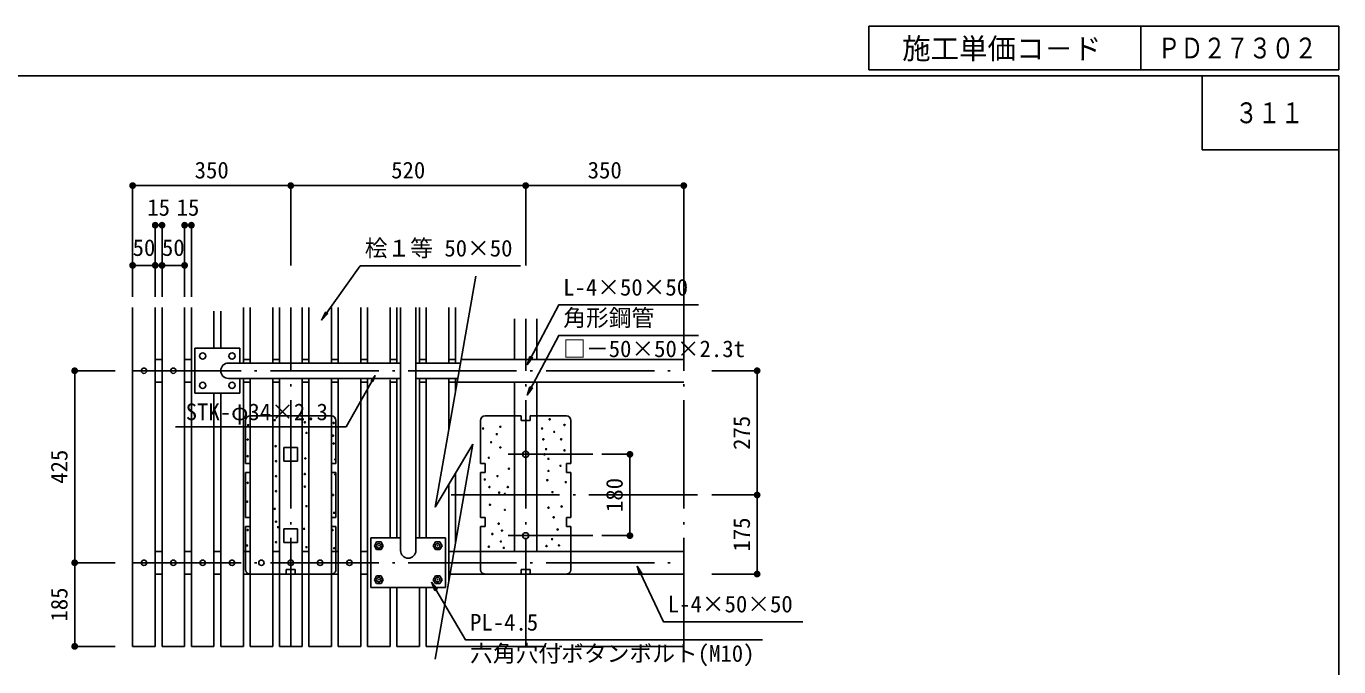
# Model space of a CAD drawing. Units: millimetres at full size, sheet at 1:20. Extents: x 146 to 5622, y 2232 to 5966.
# Drawn here: x 2717 to 5622, y 4548 to 5966 of the extents above; entities that cross this region are included whole.
import ezdxf
from ezdxf.enums import TextEntityAlignment as Align

# ---------------------------------------------------------------- set-up
doc = ezdxf.new("R2010")
doc.units = ezdxf.units.MM
doc.header["$LTSCALE"] = 20
doc.header["$PDMODE"] = 32
doc.header["$PDSIZE"] = 10
doc.linetypes.add('DASHED', pattern=[7.5, 6, -1.5])
doc.linetypes.add('LONG_DASHED_DOTTED', pattern=[15.25, 12, -1.5, 0.25, -1.5])
for name, color, linetype, lineweight in [('_0-0_', 7, 'Continuous', 25), ('ハッチ', 4, 'Continuous', 25), ('寸法', 3, 'Continuous', 25), ('本体', 7, 'Continuous', 25)]:
    doc.layers.add(name, color=color, linetype=linetype, lineweight=lineweight)
doc.styles.add('ＭＳ ゴシック', font='')
doc.styles.get('ＭＳ ゴシック').set_extended_font_data('MS Gothic')

# ---------------------------------------------------------------- blocks, each defined once
blk = doc.blocks.new('filled_dot')
at = {"color": 0, "linetype": 'Continuous', "lineweight": -2, "const_width": 1.25}
blk.add_lwpolyline([(-0.625, 0, 1), (0.625, 0, 1)], format="xyb", close=True, dxfattribs=at)

msp = doc.modelspace()

# ---------------------------------------------------------------- hatches: boundary and pattern name
at = {"layer": '寸法'}
for points in [[(3369.95, 5315.25), (3379.04, 5333.35), (3384.18, 5329.66)], [(3825.22, 5216.41), (3831.79, 5235.57), (3837.39, 5232.6)], [(3489.46, 5192.87), (3484.09, 5178.67), (3479.96, 5181.02)], [(3825.22, 5148.9), (3831.79, 5168.06), (3837.39, 5165.09)], [(4068.84, 4770.8), (4080.26, 4754.08), (4074.53, 4751.37)], [(3613.48, 4735.07), (3626.41, 4719.49), (3620.96, 4716.25)]]:
    msp.add_hatch(color=256, dxfattribs=at).paths.add_polyline_path(points)

# ---------------------------------------------------------------- linework, layer by layer
at = {"layer": '_0-0_'}
for p, q in [((4581.86, 5965.71), (5622.08, 5965.71)), ((4581.86, 5965.71), (4581.86, 5868.95)), ((5184.26, 5965.71), (5184.26, 5868.95)), ((5622.08, 5965.71), (5622.08, 5868.95)), ((4581.86, 5868.95), (5622.08, 5868.95)), ((5319.39, 5855.98), (5319.39, 5691.98)), ((5622.08, 5691.98), (5319.39, 5691.98))]:
    msp.add_line(p, q, dxfattribs=at)
at = {"layer": '_0-0_', "color": 6}
msp.add_lwpolyline([(5622.08, 5855.98), (145.83, 5855.98), (145.83, 2232.35), (5622.08, 2232.35)], close=True, dxfattribs=at)
at = {"layer": 'ハッチ', "linetype": 'LONG_DASHED_DOTTED'}
for p, q in [((4172.27, 4593.28), (4172.27, 5436.47)), ((3302.27, 4593.28), (3302.27, 5342.91)), ((3822.27, 4593.28), (3822.27, 5318.33)), ((2952.27, 5203.28), (4172.27, 5203.28)), ((3783.44, 5018.28), (3970.56, 5018.28)), ((3657.32, 4928.28), (4217.83, 4928.28)), ((3783.44, 4838.28), (3970.56, 4838.28)), ((2952.27, 4778.28), (4172.27, 4778.28)), ((3627.04, 4593.28), (4172.27, 4593.28))]:
    msp.add_line(p, q, dxfattribs=at)
at = {"layer": 'ハッチ'}
for p, q in [((3212.27, 5103.28), (3262.27, 5103.28)), ((3277.27, 5103.28), (3327.27, 5103.28)), ((3342.27, 5103.28), (3392.27, 5103.28)), ((3212.27, 4753.28), (3262.27, 4753.28)), ((3277.27, 4753.28), (3327.27, 4753.28)), ((3342.27, 4753.28), (3392.27, 4753.28))]:
    msp.add_line(p, q, dxfattribs=at)
for centre in [(3266.99, 5093.87), (3333.27, 5088.96), (3397.09, 5087.74), (3875.33, 5095.78), (3208.07, 5082.83), (3336.95, 5065.64), (3395.86, 5059.51), (3728.06, 5075.47), (3758.53, 5062.77), (3766.15, 5079.28), (3858.83, 5075.47), (3885.49, 5067.85), (3908.34, 5083.09), (3206.85, 5050.91), (3268.88, 5036.19), (3397.09, 5042.32), (3745.84, 5045), (3766.15, 5033.57), (3861.37, 5051.35), (3867.72, 5029.76), (3900.73, 5051.35), (3908.34, 5027.22), (3206.85, 5014.09), (3269.44, 5003.05), (3334.49, 5009.18), (3400.77, 5006.73), (3740.76, 5010.72), (3863.91, 5018.34), (3872.8, 5008.18), (3269.44, 4969.91), (3333.27, 4974.82), (3400.77, 4973.59), (3759.8, 4970.09), (3785.19, 4986.6), (3872.8, 4981.52), (3899.46, 4992.95), (3206.85, 4955.18), (3333.27, 4946.59), (3731.87, 4962.48), (3742.03, 4945.97), (3782.66, 4945.97), (3870.26, 4961.21), (3911.29, 4956.52), (3205.62, 4913.45), (3269.44, 4936.77), (3395.86, 4928.18), (3763.61, 4933.28), (3776.31, 4930.74), (3881.68, 4934.55), (3266.99, 4897.49), (3336.95, 4903.63), (3398.32, 4888.9), (3743.3, 4906.62), (3776.31, 4895.19), (3872.8, 4900.27), (3902, 4902.81), (3206.85, 4850.85), (3269.44, 4869.26), (3274.35, 4856.99), (3332.04, 4853.31), (3394.63, 4850.85), (3762.34, 4864.72), (3884.22, 4878.68), (3893.11, 4852.02), (3269.44, 4823.85), (3748.38, 4841.87), (3767.42, 4825.36), (3769.96, 4849.48), (3881.04, 4830.55), (3205.62, 4816.49), (3336.95, 4812.8), (3398.32, 4810.35), (3740.76, 4813.94), (3773.77, 4811.4), (3868.27, 4815.46), (3896.13, 4816.62)]:
    msp.add_circle(centre, 1.25, dxfattribs=at)
at = {"layer": '寸法'}
for p, q in [((3302.27, 5613.01), (2952.27, 5613.01)), ((2952.27, 5436.47), (2952.27, 5613.01)), ((3302.27, 5613.01), (3822.27, 5613.01)), ((3302.27, 5436.47), (3302.27, 5613.01)), ((3302.27, 5436.47), (3302.27, 5613.01)), ((3822.27, 5436.47), (3822.27, 5613.01)), ((3822.27, 5613.01), (4172.27, 5613.01)), ((3822.27, 5436.47), (3822.27, 5613.01)), ((4172.27, 5436.47), (4172.27, 5613.01)), ((3002.27, 5525.36), (3017.27, 5525.36)), ((3002.27, 5366.61), (3002.27, 5525.36)), ((3017.27, 5366.61), (3017.27, 5525.36)), ((3067.27, 5525.36), (3082.27, 5525.36)), ((3067.27, 5366.61), (3067.27, 5525.36)), ((3082.27, 5366.61), (3082.27, 5525.36)), ((2952.27, 5436.47), (3002.27, 5436.47)), ((2952.27, 5366.61), (2952.27, 5436.47)), ((3002.27, 5366.61), (3002.27, 5436.47)), ((3017.27, 5436.47), (3067.27, 5436.47)), ((3017.27, 5366.61), (3017.27, 5436.47)), ((3067.27, 5366.61), (3067.27, 5436.47)), ((2823.93, 5203.28), (2823.93, 4778.28)), ((2913.57, 5203.28), (2823.93, 5203.28)), ((4234.19, 5203.28), (4334.61, 5203.28)), ((4334.61, 5203.28), (4334.61, 4928.28)), ((3990.53, 5018.28), (4052.96, 5018.28)), ((4052.96, 4838.28), (4052.96, 5018.28)), ((4234.19, 4928.28), (4334.61, 4928.28)), ((4234.19, 4928.28), (4334.61, 4928.28)), ((4334.61, 4928.28), (4334.61, 4753.28)), ((3990.53, 4838.28), (4052.96, 4838.28)), ((2913.57, 4778.28), (2823.93, 4778.28)), ((2823.93, 4778.28), (2823.93, 4593.28)), ((2913.57, 4778.28), (2823.93, 4778.28)), ((4234.19, 4753.28), (4334.61, 4753.28)), ((2913.57, 4593.28), (2823.93, 4593.28))]:
    msp.add_line(p, q, dxfattribs=at)
for points in [[(3369.95, 5315.25), (3456.1, 5435.35), (3811.14, 5435.35)], [(3825.22, 5216.41), (3895.47, 5348.87), (4204.47, 5348.87)], [(3825.22, 5148.9), (3895.47, 5281.36), (4204.47, 5281.36)], [(3489.46, 5192.87), (3424.54, 5079.17), (3046.79, 5079.17)], [(4068.84, 4770.8), (4127.08, 4647.75), (4436.08, 4647.75)], [(3613.48, 4735.07), (3689.29, 4607.39), (4346.7, 4607.39)]]:
    msp.add_lwpolyline(points, dxfattribs=at)
at = {"layer": '寸法', "lineweight": 13}
for points in [[(3369.95, 5315.25), (3379.04, 5333.35), (3384.18, 5329.66)], [(3825.22, 5216.41), (3831.79, 5235.57), (3837.39, 5232.6)], [(3489.46, 5192.87), (3484.09, 5178.67), (3479.96, 5181.02)], [(3825.22, 5148.9), (3831.79, 5168.06), (3837.39, 5165.09)], [(4068.84, 4770.8), (4080.26, 4754.08), (4074.53, 4751.37)], [(3613.48, 4735.07), (3626.41, 4719.49), (3620.96, 4716.25)]]:
    msp.add_lwpolyline(points, close=True, dxfattribs=at)
at = {"layer": '本体'}
for p, q in [((3711.92, 5412.67), (3622.27, 4901.39)), ((2952.27, 4593.28), (2952.27, 5342.91)), ((3002.27, 4593.28), (3002.27, 5342.91)), ((3017.27, 4593.28), (3017.27, 5342.91)), ((3067.27, 4593.28), (3067.27, 5342.91)), ((3082.27, 4593.28), (3082.27, 5342.91)), ((3132.27, 5253.28), (3132.27, 5334.79)), ((3147.27, 5253.28), (3147.27, 5334.79)), ((3197.27, 5220.28), (3197.27, 5342.91)), ((3212.27, 5220.28), (3212.27, 5342.91)), ((3262.27, 5220.28), (3262.27, 5342.91)), ((3277.27, 5220.28), (3277.27, 5342.91)), ((3327.27, 5220.28), (3327.27, 5342.91)), ((3342.27, 5220.28), (3342.27, 5342.91)), ((3392.27, 5220.28), (3392.27, 5342.91)), ((3407.27, 5220.28), (3407.27, 5342.91)), ((3457.27, 5220.28), (3457.27, 5342.91)), ((3472.27, 5220.28), (3472.27, 5342.91)), ((3522.27, 5342.91), (3522.27, 5220.28)), ((3537.27, 5220.28), (3537.27, 5342.91)), ((3545.27, 5342.91), (3545.27, 4805.28)), ((3579.27, 5342.91), (3579.27, 4805.28)), ((3587.27, 5220.28), (3587.27, 5342.91)), ((3602.27, 5220.28), (3602.27, 5342.91)), ((3652.27, 5220.28), (3652.27, 5342.91)), ((3667.27, 5220.28), (3667.27, 5342.91)), ((3797.27, 5318.33), (3797.27, 5228.28)), ((3847.27, 5318.33), (3847.27, 5228.28)), ((3089.77, 5253.28), (3089.77, 5153.28)), ((3189.77, 5253.28), (3089.77, 5253.28)), ((3189.77, 5220.28), (3189.77, 5253.28)), ((3002.27, 5228.28), (3017.27, 5228.28)), ((3067.27, 5228.28), (3082.27, 5228.28)), ((3545.27, 5220.28), (3164.27, 5220.28)), ((3197.27, 5228.28), (3212.27, 5228.28)), ((3262.27, 5228.28), (3277.27, 5228.28)), ((3327.27, 5228.28), (3342.27, 5228.28)), ((3392.27, 5228.28), (3407.27, 5228.28)), ((3457.27, 5228.28), (3472.27, 5228.28)), ((3522.27, 5228.28), (3537.27, 5228.28)), ((3678.18, 5220.28), (3579.27, 5220.28)), ((3587.27, 5228.28), (3602.27, 5228.28)), ((3652.27, 5228.28), (3667.27, 5228.28)), ((3679.59, 5228.28), (4172.27, 5228.28)), ((3002.27, 5178.28), (3017.27, 5178.28)), ((3067.27, 5178.28), (3082.27, 5178.28)), ((3545.27, 5186.28), (3164.27, 5186.28)), ((3189.77, 5153.28), (3189.77, 5186.28)), ((3197.27, 4593.28), (3197.27, 5186.28)), ((3197.27, 5178.28), (3212.27, 5178.28)), ((3212.27, 4593.28), (3212.27, 5186.28)), ((3262.27, 4593.28), (3262.27, 5186.28)), ((3262.27, 5178.28), (3277.27, 5178.28)), ((3277.27, 4593.28), (3277.27, 5186.28)), ((3327.27, 4593.28), (3327.27, 5186.28)), ((3327.27, 5178.28), (3342.27, 5178.28)), ((3342.27, 4593.28), (3342.27, 5186.28)), ((3392.27, 4593.28), (3392.27, 5186.28)), ((3392.27, 5178.28), (3407.27, 5178.28)), ((3407.27, 4593.28), (3407.27, 5186.28)), ((3457.27, 4593.28), (3457.27, 5186.28)), ((3457.27, 5178.28), (3472.27, 5178.28)), ((3472.27, 4593.28), (3472.27, 5186.28)), ((3522.27, 5183.28), (3522.27, 4833.28)), ((3522.27, 5178.28), (3537.27, 5178.28)), ((3537.27, 4833.28), (3537.27, 5186.28)), ((3672.22, 5186.28), (3579.27, 5186.28)), ((3587.27, 4833.28), (3587.27, 5186.28)), ((3587.27, 5178.28), (3602.27, 5178.28)), ((3602.27, 4833.28), (3602.27, 5186.28)), ((3652.27, 5072.48), (3652.27, 5186.28)), ((3652.27, 5178.28), (3667.27, 5178.28)), ((3667.27, 5158.03), (3667.27, 5186.28)), ((3670.82, 5178.28), (4172.27, 5178.28)), ((3797.27, 5178.28), (3797.27, 4803.28)), ((3847.27, 5178.28), (3847.27, 4803.28)), ((3089.77, 5153.28), (3189.77, 5153.28)), ((3132.27, 4593.28), (3132.27, 5153.28)), ((3147.27, 4593.28), (3147.27, 5153.28)), ((3202.27, 4998.28), (3202.27, 5093.28)), ((3277.27, 5103.28), (3262.27, 5103.28)), ((3342.27, 5103.28), (3327.27, 5103.28)), ((3402.27, 4998.28), (3402.27, 5093.28)), ((3722.27, 4998.28), (3722.27, 5093.28)), ((3797.27, 5103.28), (3732.27, 5103.28)), ((3912.27, 5103.28), (3847.27, 5103.28)), ((3922.27, 4998.28), (3922.27, 5093.28)), ((3287.27, 5003.28), (3287.27, 5033.28)), ((3287.27, 5033.28), (3317.27, 5033.28)), ((3317.27, 5033.28), (3317.27, 5003.28)), ((3705.47, 5040.58), (3622.07, 4564.95)), ((3622.27, 4901.39), (3705.47, 5040.58)), ((3202.27, 4998.28), (3212.27, 4998.28)), ((3212.27, 4978.28), (3212.27, 4998.28)), ((3317.27, 5003.28), (3287.27, 5003.28)), ((3402.27, 4998.28), (3392.27, 4998.28)), ((3392.27, 4978.28), (3392.27, 4998.28)), ((3722.27, 4998.28), (3732.27, 4998.28)), ((3732.27, 4978.28), (3732.27, 4998.28)), ((3922.27, 4998.28), (3912.27, 4998.28)), ((3912.27, 4978.28), (3912.27, 4998.28)), ((3202.27, 4978.28), (3212.27, 4978.28)), ((3202.27, 4878.28), (3202.27, 4978.28)), ((3402.27, 4978.28), (3392.27, 4978.28)), ((3402.27, 4878.28), (3402.27, 4978.28)), ((3667.27, 4822.7), (3667.27, 4976.67)), ((3722.27, 4978.28), (3732.27, 4978.28)), ((3722.27, 4878.28), (3722.27, 4978.28)), ((3922.27, 4978.28), (3912.27, 4978.28)), ((3922.27, 4878.28), (3922.27, 4978.28)), ((3652.27, 4737.15), (3652.27, 4951.58)), ((3202.27, 4878.28), (3212.27, 4878.28)), ((3202.27, 4858.28), (3212.27, 4858.28)), ((3202.27, 4803.28), (3202.27, 4858.28)), ((3212.27, 4878.28), (3212.27, 4858.28)), ((3287.27, 4853.28), (3317.27, 4853.28)), ((3287.27, 4823.28), (3287.27, 4853.28)), ((3317.27, 4853.28), (3317.27, 4823.28)), ((3392.27, 4878.28), (3392.27, 4858.28)), ((3402.27, 4878.28), (3392.27, 4878.28)), ((3402.27, 4858.28), (3392.27, 4858.28)), ((3402.27, 4803.28), (3402.27, 4858.28)), ((3722.27, 4878.28), (3732.27, 4878.28)), ((3722.27, 4858.28), (3732.27, 4858.28)), ((3722.27, 4803.28), (3722.27, 4858.28)), ((3732.27, 4878.28), (3732.27, 4858.28)), ((3912.27, 4878.28), (3912.27, 4858.28)), ((3922.27, 4878.28), (3912.27, 4878.28)), ((3922.27, 4858.28), (3912.27, 4858.28)), ((3922.27, 4803.28), (3922.27, 4858.28)), ((3317.27, 4823.28), (3287.27, 4823.28)), ((3479.77, 4833.28), (3545.27, 4833.28)), ((3479.77, 4723.28), (3479.77, 4833.28)), ((3492.36, 4824.28), (3487.45, 4815.78)), ((3502.18, 4824.28), (3492.36, 4824.28)), ((3507.08, 4815.78), (3502.18, 4824.28)), ((3579.27, 4833.28), (3644.77, 4833.28)), ((3622.36, 4824.28), (3617.45, 4815.78)), ((3632.18, 4824.28), (3622.36, 4824.28)), ((3637.08, 4815.78), (3632.18, 4824.28)), ((3644.77, 4723.28), (3644.77, 4833.28)), ((3002.27, 4803.28), (3017.27, 4803.28)), ((3067.27, 4803.28), (3082.27, 4803.28)), ((3132.27, 4803.28), (3147.27, 4803.28)), ((3197.27, 4803.28), (3212.27, 4803.28)), ((3262.27, 4803.28), (3277.27, 4803.28)), ((3327.27, 4803.28), (3342.27, 4803.28)), ((3392.27, 4803.28), (3407.27, 4803.28)), ((3457.27, 4803.28), (3472.27, 4803.28)), ((3487.45, 4815.78), (3492.36, 4807.28)), ((3492.36, 4807.28), (3502.18, 4807.28)), ((3502.18, 4807.28), (3507.08, 4815.78)), ((3617.45, 4815.78), (3622.36, 4807.28)), ((3622.36, 4807.28), (3632.18, 4807.28)), ((3632.18, 4807.28), (3637.08, 4815.78)), ((3652.27, 4803.28), (4172.27, 4803.28)), ((3002.27, 4753.28), (3017.27, 4753.28)), ((3067.27, 4753.28), (3082.27, 4753.28)), ((3132.27, 4753.28), (3147.27, 4753.28)), ((3197.27, 4753.28), (3212.27, 4753.28)), ((3262.27, 4753.28), (3277.27, 4753.28)), ((3262.27, 4753.28), (3277.27, 4753.28)), ((3327.27, 4753.28), (3342.27, 4753.28)), ((3327.27, 4753.28), (3342.27, 4753.28)), ((3392.27, 4753.28), (3407.27, 4753.28)), ((3457.27, 4753.28), (3472.27, 4753.28)), ((3492.36, 4749.28), (3487.45, 4740.78)), ((3487.45, 4740.78), (3492.36, 4732.28)), ((3502.18, 4749.28), (3492.36, 4749.28)), ((3507.08, 4740.78), (3502.18, 4749.28)), ((3502.18, 4732.28), (3507.08, 4740.78)), ((3622.36, 4749.28), (3617.45, 4740.78)), ((3617.45, 4740.78), (3622.36, 4732.28)), ((3632.18, 4749.28), (3622.36, 4749.28)), ((3637.08, 4740.78), (3632.18, 4749.28)), ((3632.18, 4732.28), (3637.08, 4740.78)), ((3652.27, 4753.28), (4172.27, 4753.28)), ((3812.27, 4753.28), (3732.27, 4753.28)), ((3912.27, 4753.28), (3832.27, 4753.28)), ((3479.77, 4723.28), (3644.77, 4723.28)), ((3492.36, 4732.28), (3502.18, 4732.28)), ((3522.27, 4723.28), (3522.27, 4593.28)), ((3537.27, 4593.28), (3537.27, 4723.28)), ((3587.27, 4593.28), (3587.27, 4723.28)), ((3602.27, 4593.28), (3602.27, 4723.28)), ((3622.36, 4732.28), (3632.18, 4732.28)), ((2952.27, 4593.28), (3002.27, 4593.28)), ((3017.27, 4593.28), (3067.27, 4593.28)), ((3082.27, 4593.28), (3132.27, 4593.28)), ((3147.27, 4593.28), (3197.27, 4593.28)), ((3212.27, 4593.28), (3262.27, 4593.28)), ((3277.27, 4593.28), (3327.27, 4593.28)), ((3342.27, 4593.28), (3392.27, 4593.28)), ((3407.27, 4593.28), (3457.27, 4593.28)), ((3472.27, 4593.28), (3522.27, 4593.28)), ((3537.27, 4593.28), (3587.27, 4593.28)), ((3602.27, 4593.28), (3627.04, 4593.28))]:
    msp.add_line(p, q, dxfattribs=at)
at = {"layer": '本体', "linetype": 'DASHED'}
for p, q in [((3812.27, 5103.28), (3797.27, 5103.28)), ((3812.27, 5103.28), (3812.27, 5093.28)), ((3832.27, 5093.28), (3812.27, 5093.28)), ((3832.27, 5103.28), (3832.27, 5093.28)), ((3832.27, 5103.28), (3847.27, 5103.28)), ((3202.27, 4763.28), (3202.27, 4803.28)), ((3402.27, 4763.28), (3402.27, 4803.28)), ((3722.27, 4763.28), (3722.27, 4803.28)), ((3922.27, 4763.28), (3922.27, 4803.28)), ((3312.27, 4763.28), (3292.27, 4763.28)), ((3292.27, 4753.28), (3292.27, 4763.28)), ((3312.27, 4753.28), (3312.27, 4763.28)), ((3832.27, 4763.28), (3812.27, 4763.28)), ((3812.27, 4753.28), (3812.27, 4763.28)), ((3832.27, 4753.28), (3832.27, 4763.28))]:
    msp.add_line(p, q, dxfattribs=at)
at = {"layer": '本体'}
for centre, radius in [((3107.27, 5235.78), 7), ((3172.27, 5235.78), 7), ((2977.27, 5203.28), 6), ((3042.27, 5203.28), 6), ((3107.27, 5170.78), 7), ((3172.27, 5170.78), 7), ((3822.27, 5018.28), 6.5), ((3822.27, 4838.28), 6.5), ((2977.27, 4778.28), 6), ((3042.27, 4778.28), 6), ((3107.27, 4778.28), 6), ((3172.27, 4778.28), 6), ((3237.27, 4778.28), 6), ((3302.27, 4778.28), 6), ((3367.27, 4778.28), 6), ((3432.27, 4778.28), 6)]:
    msp.add_circle(centre, radius, dxfattribs=at)
for centre, radius, start, end in [((3164.27, 5203.28), 17, 90, 270), ((3212.27, 5093.28), 10, 90, 180), ((3392.27, 5093.28), 10, 0, 90), ((3732.27, 5093.28), 10, 90, 180), ((3912.27, 5093.28), 10, 0, 90), ((3562.27, 4805.28), 17, 180, 0)]:
    msp.add_arc(centre, radius, start, end, dxfattribs=at)
at = {"layer": '本体', "linetype": 'DASHED'}
for centre, start, end in [((3212.27, 4763.28), 180, 270), ((3392.27, 4763.28), 270, 0), ((3732.27, 4763.28), 180, 270), ((3912.27, 4763.28), 270, 0)]:
    msp.add_arc(centre, 10, start, end, dxfattribs=at)
at = {"layer": '本体'}
for p in [(3497.27, 4815.78), (3627.27, 4815.78), (3497.27, 4740.78), (3627.27, 4740.78)]:
    msp.add_point(p, dxfattribs=at)

# ---------------------------------------------------------------- block references
at = {"layer": '寸法', "xscale": 6, "yscale": 6}
for p in [(2952.27, 5613.01), (3302.27, 5613.01), (3822.27, 5613.01), (3002.27, 5525.36), (3067.27, 5525.36), (2952.27, 5436.47), (3017.27, 5436.47)]:
    msp.add_blockref('filled_dot', p, dxfattribs=at)
for p, rotation in [((3302.27, 5613.01), 180), ((3822.27, 5613.01), 180), ((4172.27, 5613.01), 180), ((3017.27, 5525.36), 180), ((3082.27, 5525.36), 180), ((3002.27, 5436.47), 180), ((3067.27, 5436.47), 180), ((2823.93, 5203.28), 270), ((4334.61, 5203.28), 270), ((4052.96, 5018.28), 270), ((4334.61, 4928.28), 90), ((4334.61, 4928.28), 270), ((4052.96, 4838.28), 90), ((2823.93, 4778.28), 90), ((2823.93, 4778.28), 270), ((4334.61, 4753.28), 90), ((2823.93, 4593.28), 90)]:
    msp.add_blockref('filled_dot', p, dxfattribs=dict(at, rotation=rotation))

# ---------------------------------------------------------------- texts
at = {"layer": '_0-0_', "style": 'ＭＳ ゴシック'}
msp.add_text('施工単価コ－ド', height=46.19, dxfattribs=at).set_placement((4876.15, 5916.32), align=Align.MIDDLE_CENTER)
at = {"layer": '_0-0_', "style": 'ＭＳ ゴシック', "width": 0.8}
for s, p in [('ＰＤ２７３０２', (5397.64, 5917.47)), ('３１１', (5468.37, 5774.12))]:
    msp.add_text(s, height=46.19, dxfattribs=at).set_placement(p, align=Align.MIDDLE_CENTER)
at = {"layer": '寸法', "style": 'ＭＳ ゴシック'}
for s, p in [('520', (3562.27, 5617.81)), ('350', (3127.27, 5617.81)), ('350', (3997.27, 5617.81)), ('15', (3009.77, 5535.16)), ('15', (3074.77, 5535.16)), ('50', (2977.27, 5446.27)), ('50', (3042.27, 5446.27))]:
    msp.add_text(s, height=36.95, dxfattribs=at).set_placement(p, align=Align.BOTTOM_CENTER)
for s, p in [('桧１等 50×50', (3465.9, 5444.94)), ('L-4×50×50', (3905.27, 5358.46)), ('角形鋼管', (3905.27, 5290.95)), ('□－50×50×2.3t', (3905.27, 5222.36)), ('STK-φ34×2.3', (3069.73, 5082.73)), ('L-4×50×50', (4136.88, 4657.34)), ('PL-4.5', (3699.09, 4616.98)), ('六角穴付ボタンボルト(M10)', (3699.09, 4548))]:
    msp.add_text(s, height=36.95, dxfattribs=at).set_placement(p, align=Align.BOTTOM_LEFT)
for s, p in [('275', (4329.81, 5065.78)), ('425', (2819.13, 4990.78)), ('180', (4048.16, 4928.28)), ('175', (4329.81, 4840.78)), ('185', (2819.13, 4685.78))]:
    msp.add_text(s, height=36.95, rotation=90, dxfattribs=at).set_placement(p, align=Align.BOTTOM_CENTER)

doc.saveas('drawing.dxf')
